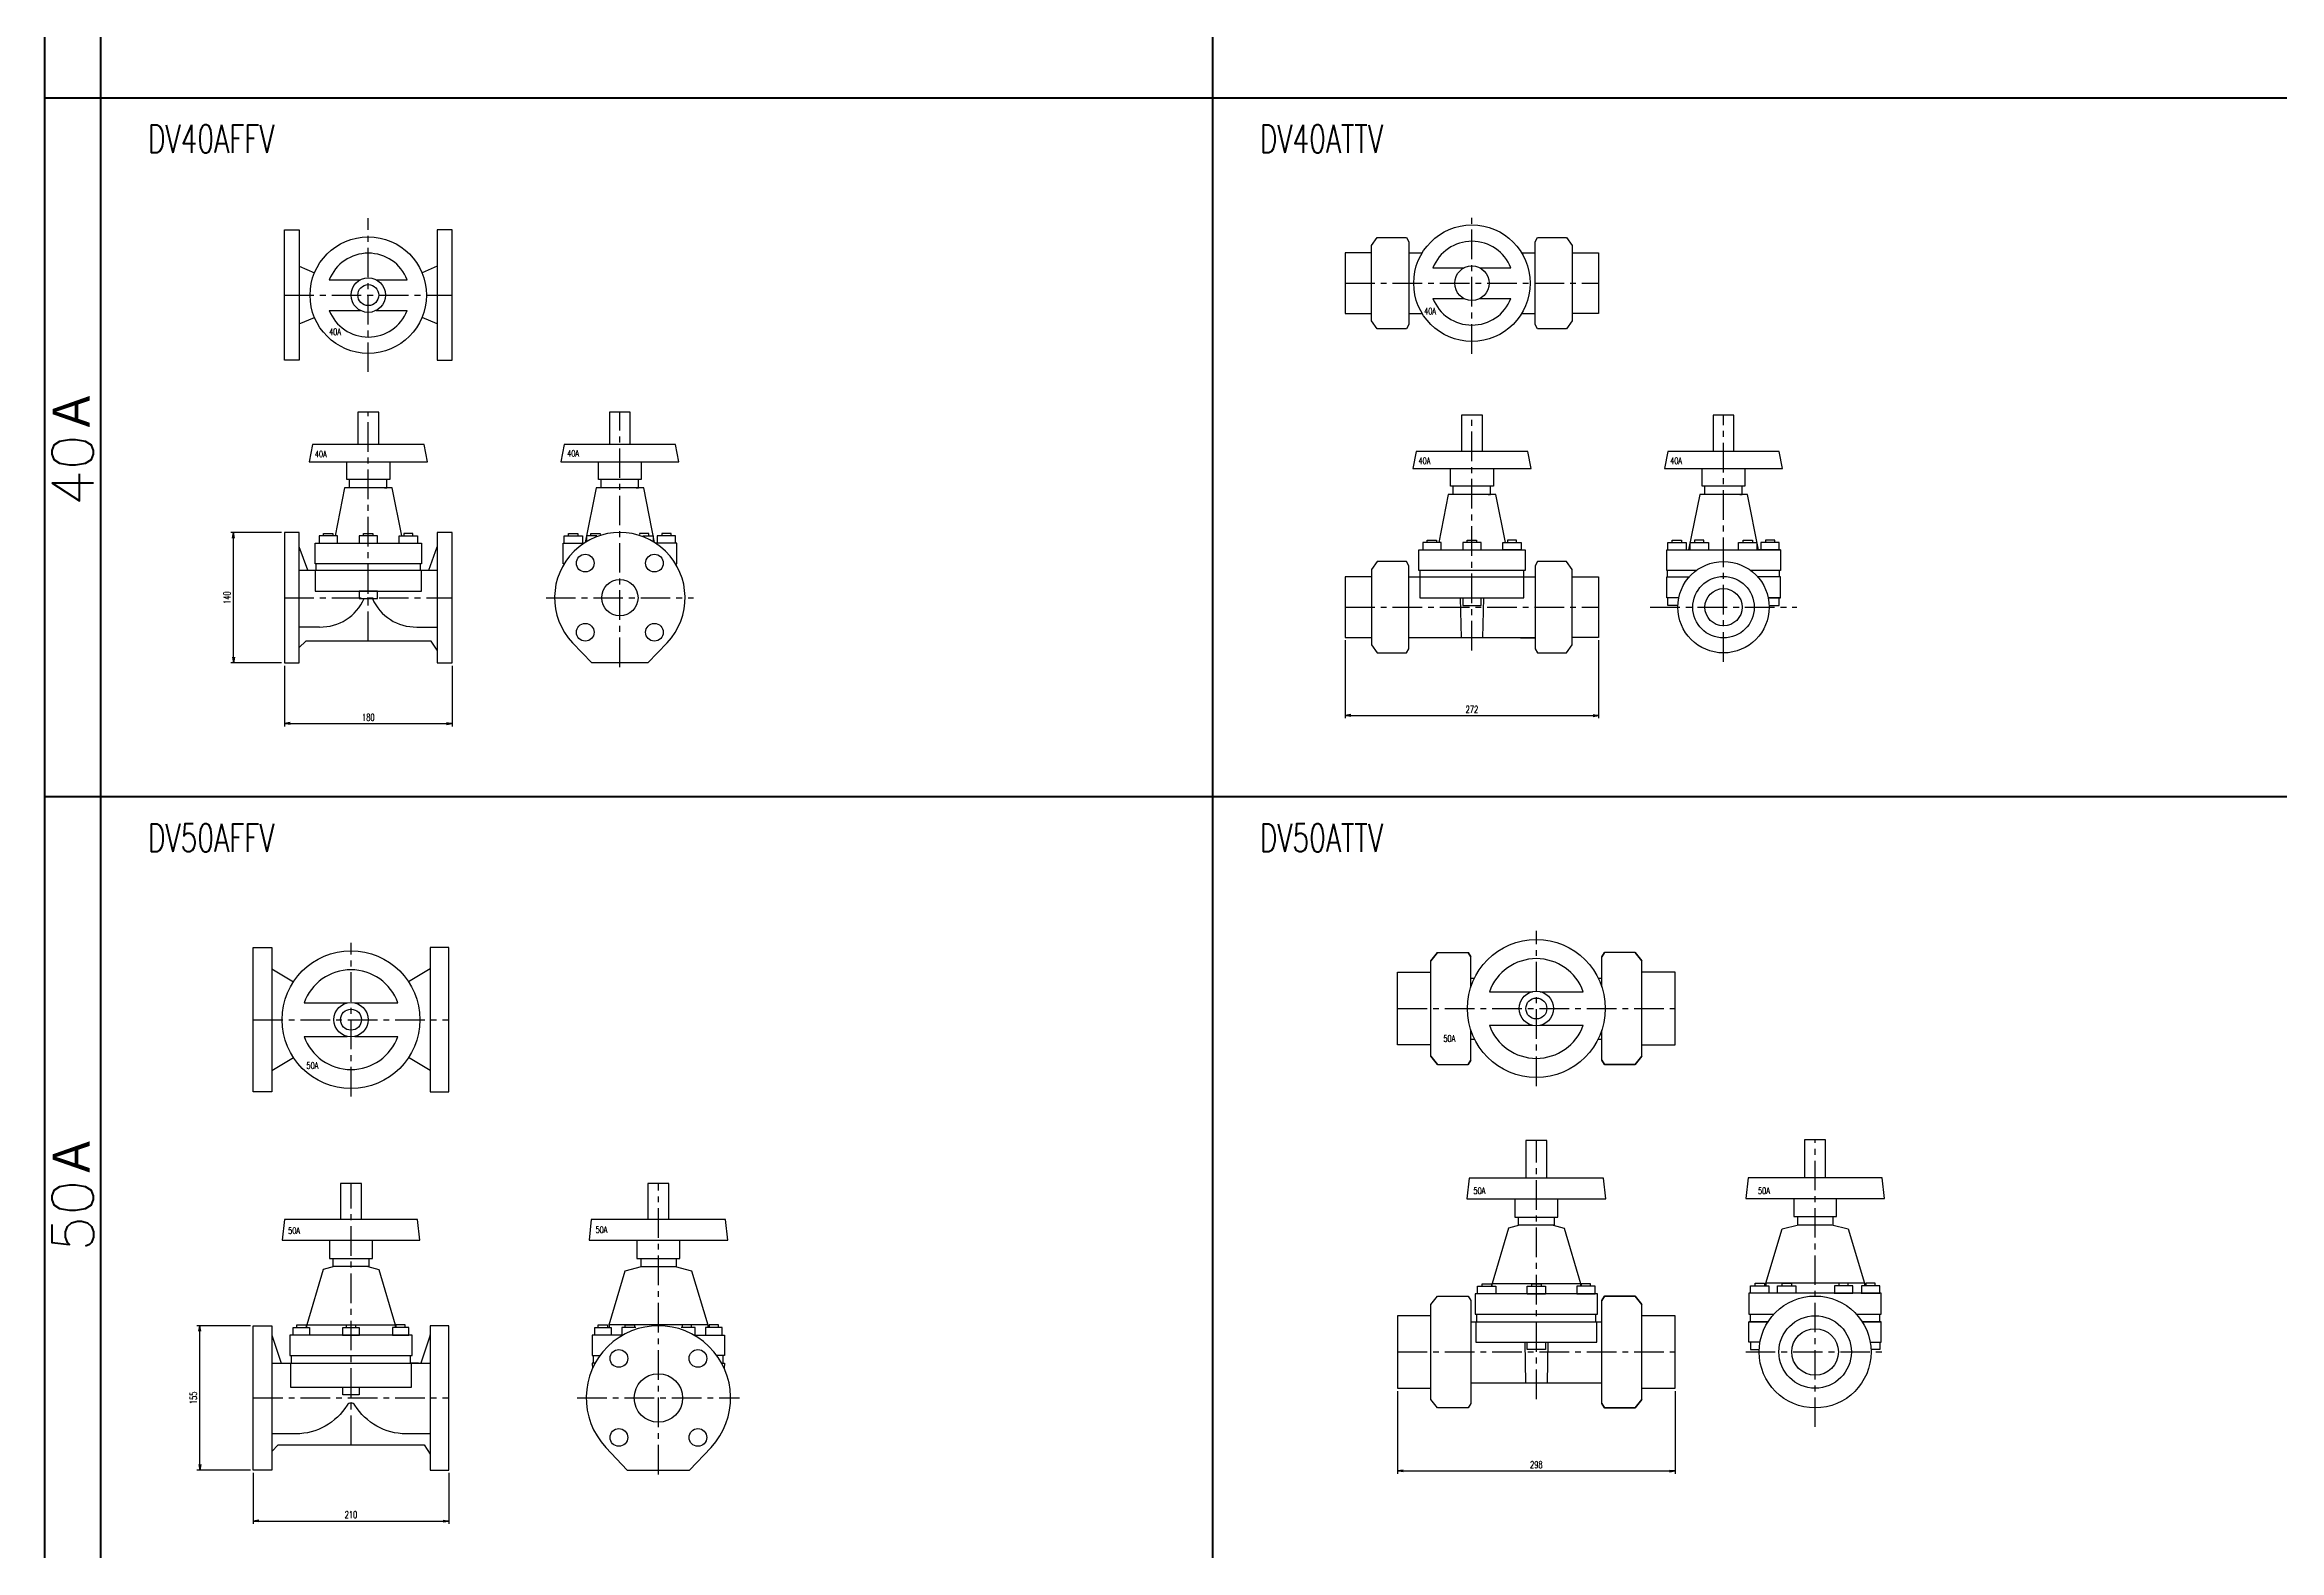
# Model space of a CAD drawing. Header units: millimetres. Extents: x 1711 to 90196, y -23291 to 8516.
# Drawn here: x 28733 to 31131, y -16003 to -14387 of the extents above; entities that cross this region are included whole.
import ezdxf

# ---------------------------------------------------------------- set-up
doc = ezdxf.new("R2010")
doc.units = ezdxf.units.MM
doc.header["$PDMODE"] = 35
doc.linetypes.add('CENTER', pattern=[50.8, 31.75, -6.35, 6.35, -6.35])
for name, color, linetype in [('CEN', 2, 'CENTER'), ('寸法', 2, 'Continuous'), ('配管-CVP', 4, 'Continuous')]:
    doc.layers.add(name, color=color, linetype=linetype)
doc.layers.add('line', color=153, linetype='Continuous', lineweight=50)
doc.styles.add('kpk', font='romans.shx', dxfattribs={"width": 0.7, "bigfont": 'extfont2.shx'})
doc.styles.get("Standard").update_dxf_attribs({"font": 'romans.shx', "bigfont": 'extfont.shx'})
doc.dimstyles.new('KPK-3', dxfattribs={"dimscale": 3, "dimtxt": 2.5, "dimasz": 2, "dimexe": 1, "dimexo": 1, "dimgap": 1, "dimtad": 3, "dimdec": 1, "dimdsep": 46, "dimtxsty": 'kpk', "dimblk": 'OPEN', "dimcen": 2.5, "dimclrd": 2, "dimclre": 2, "dimclrt": 4, "dimadec": 1, "dimazin": 2, "dimtfac": 1, "dimtdec": 1, "dimtmove": 0, "dimatfit": 2, "dimldrblk": 'OPEN', "dimfxl": 0, "dimlwd": -1, "dimlwe": -1, "dimarcsym": 0})

# ---------------------------------------------------------------- blocks, each defined once
blk = doc.blocks.new('_Open')
at = {"color": 0, "linetype": 'ByBlock', "lineweight": -2}
for p, q in [((-1, 0.17), (0, 0)), ((-1, -0.17), (0, 0)), ((0, 0), (-1, 0))]:
    blk.add_line(p, q, dxfattribs=at)
blk = doc.blocks.new('*D3058')
at = {"layer": 'Defpoints', "color": 0, "transparency": 16777216}
for p in [(28990.1, -15050.1), (29170.1, -15050.1), (29170.1, -15115.2)]:
    blk.add_point(p, dxfattribs=at)
at = {"layer": '寸法', "color": 2, "transparency": 16777216}
for p, q in [((28990.1, -15053.1), (28990.1, -15118.2)), ((29170.1, -15053.1), (29170.1, -15118.2)), ((28996.1, -15115.2), (29164.1, -15115.2))]:
    blk.add_line(p, q, dxfattribs=at)
at = {"layer": '寸法', "color": 2, "transparency": 16777216, "xscale": 6, "yscale": 6, "zscale": 6, "rotation": 180}
blk.add_blockref('_Open', (28990.1, -15115.2), dxfattribs=at)
at = {"layer": '寸法', "color": 2, "transparency": 16777216, "xscale": 6, "yscale": 6, "zscale": 6}
blk.add_blockref('_Open', (29170.1, -15115.2), dxfattribs=at)
at = {"layer": '寸法', "color": 4, "transparency": 16777216, "insert": (29080.1, -15108.5), "char_height": 7.5, "attachment_point": 5, "style": 'kpk', "bg_fill": 3, "box_fill_scale": 1.1, "bg_fill_color": 256, "bg_fill_true_color": 13158600, "bg_fill_transparency": 0}
blk.add_mtext('180', dxfattribs=at)
blk = doc.blocks.new('*D3059')
at = {"layer": 'Defpoints', "color": 0, "transparency": 16777216}
for p in [(28956.5, -15916.5), (29166.5, -15916.5), (29166.5, -15971.1)]:
    blk.add_point(p, dxfattribs=at)
at = {"layer": '寸法', "color": 2, "transparency": 16777216}
for p, q in [((28956.5, -15919.5), (28956.5, -15974.1)), ((29166.5, -15919.5), (29166.5, -15974.1)), ((28962.5, -15971.1), (29160.5, -15971.1))]:
    blk.add_line(p, q, dxfattribs=at)
at = {"layer": '寸法', "color": 2, "transparency": 16777216, "xscale": 6, "yscale": 6, "zscale": 6, "rotation": 180}
blk.add_blockref('_Open', (28956.5, -15971.1), dxfattribs=at)
at = {"layer": '寸法', "color": 2, "transparency": 16777216, "xscale": 6, "yscale": 6, "zscale": 6}
blk.add_blockref('_Open', (29166.5, -15971.1), dxfattribs=at)
at = {"layer": '寸法', "color": 4, "transparency": 16777216, "insert": (29061.5, -15964.3), "char_height": 7.5, "attachment_point": 5, "style": 'kpk', "bg_fill": 3, "box_fill_scale": 1.1, "bg_fill_color": 256, "bg_fill_true_color": 13158600, "bg_fill_transparency": 0}
blk.add_mtext('210', dxfattribs=at)
blk = doc.blocks.new('*D3068')
at = {"layer": 'Defpoints', "color": 0, "transparency": 16777216}
for p in [(30128.6, -15022.8), (30400.6, -15022.8), (30400.6, -15106.5)]:
    blk.add_point(p, dxfattribs=at)
at = {"layer": '寸法', "color": 2, "transparency": 16777216}
for p, q in [((30128.6, -15025.8), (30128.6, -15109.5)), ((30400.6, -15025.8), (30400.6, -15109.5)), ((30134.6, -15106.5), (30394.6, -15106.5))]:
    blk.add_line(p, q, dxfattribs=at)
at = {"layer": '寸法', "color": 2, "transparency": 16777216, "xscale": 6, "yscale": 6, "zscale": 6, "rotation": 180}
blk.add_blockref('_Open', (30128.6, -15106.5), dxfattribs=at)
at = {"layer": '寸法', "color": 2, "transparency": 16777216, "xscale": 6, "yscale": 6, "zscale": 6}
blk.add_blockref('_Open', (30400.6, -15106.5), dxfattribs=at)
at = {"layer": '寸法', "color": 4, "transparency": 16777216, "insert": (30264.6, -15099.8), "char_height": 7.5, "attachment_point": 5, "style": 'kpk', "bg_fill": 3, "box_fill_scale": 1.1, "bg_fill_color": 256, "bg_fill_true_color": 13158600, "bg_fill_transparency": 0}
blk.add_mtext('272', dxfattribs=at)
blk = doc.blocks.new('*D3069')
at = {"layer": 'Defpoints', "color": 0, "transparency": 16777216}
for p in [(30184.7, -15828.6), (30482.7, -15828.6), (30482.7, -15917.4)]:
    blk.add_point(p, dxfattribs=at)
at = {"layer": '寸法', "color": 2, "transparency": 16777216}
for p, q in [((30184.7, -15831.6), (30184.7, -15920.4)), ((30482.7, -15831.6), (30482.7, -15920.4)), ((30190.7, -15917.4), (30476.7, -15917.4))]:
    blk.add_line(p, q, dxfattribs=at)
at = {"layer": '寸法', "color": 2, "transparency": 16777216, "xscale": 6, "yscale": 6, "zscale": 6, "rotation": 180}
blk.add_blockref('_Open', (30184.7, -15917.4), dxfattribs=at)
at = {"layer": '寸法', "color": 2, "transparency": 16777216, "xscale": 6, "yscale": 6, "zscale": 6}
blk.add_blockref('_Open', (30482.7, -15917.4), dxfattribs=at)
at = {"layer": '寸法', "color": 4, "transparency": 16777216, "insert": (30333.7, -15910.7), "char_height": 7.5, "attachment_point": 5, "style": 'kpk', "bg_fill": 3, "box_fill_scale": 1.1, "bg_fill_color": 256, "bg_fill_true_color": 13158600, "bg_fill_transparency": 0}
blk.add_mtext('298', dxfattribs=at)
blk = doc.blocks.new('*D3003')
at = {"layer": 'Defpoints', "color": 0, "transparency": 16777216}
for p in [(28935.4, -14910.1), (28990.1, -14910.1), (28990.1, -15050.1)]:
    blk.add_point(p, dxfattribs=at)
at = {"layer": '寸法', "color": 2, "transparency": 16777216}
for p, q in [((28987.1, -14910.1), (28932.4, -14910.1)), ((28935.4, -15044.1), (28935.4, -14916.1)), ((28987.1, -15050.1), (28932.4, -15050.1))]:
    blk.add_line(p, q, dxfattribs=at)
at = {"layer": '寸法', "color": 2, "transparency": 16777216, "xscale": 6, "yscale": 6, "zscale": 6}
for p, rotation in [((28935.4, -14910.1), 90), ((28935.4, -15050.1), 270)]:
    blk.add_blockref('_Open', p, dxfattribs=dict(at, rotation=rotation))
at = {"layer": '寸法', "color": 4, "transparency": 16777216, "insert": (28928.6, -14980.1), "char_height": 7.5, "attachment_point": 5, "rotation": 90, "style": 'kpk', "bg_fill": 3, "box_fill_scale": 1.1, "bg_fill_color": 256, "bg_fill_true_color": 13158600, "bg_fill_transparency": 0}
blk.add_mtext('140', dxfattribs=at)
blk = doc.blocks.new('*D3004')
at = {"layer": 'Defpoints', "color": 0, "transparency": 16777216}
for p in [(28899.2, -15761.5), (28956.5, -15761.5), (28956.5, -15916.5)]:
    blk.add_point(p, dxfattribs=at)
at = {"layer": '寸法', "color": 2, "transparency": 16777216}
for p, q in [((28953.5, -15761.5), (28896.2, -15761.5)), ((28899.2, -15910.5), (28899.2, -15767.5)), ((28953.5, -15916.5), (28896.2, -15916.5))]:
    blk.add_line(p, q, dxfattribs=at)
at = {"layer": '寸法', "color": 2, "transparency": 16777216, "xscale": 6, "yscale": 6, "zscale": 6}
for p, rotation in [((28899.2, -15761.5), 90), ((28899.2, -15916.5), 270)]:
    blk.add_blockref('_Open', p, dxfattribs=dict(at, rotation=rotation))
at = {"layer": '寸法', "color": 4, "transparency": 16777216, "insert": (28892.4, -15839), "char_height": 7.5, "attachment_point": 5, "rotation": 90, "style": 'kpk', "bg_fill": 3, "box_fill_scale": 1.1, "bg_fill_color": 256, "bg_fill_true_color": 13158600, "bg_fill_transparency": 0}
blk.add_mtext('155', dxfattribs=at)
blk = doc.blocks.new('A$C6bc3108f')
at = {"layer": 'line'}
for p, q in [((60, 0), (60, -9920)), ((1253.3, -160), (1253.3, -9920)), ((0, -2870), (4833.4, -2870)), ((0, -3620), (4833.4, -3620))]:
    blk.add_line(p, q, dxfattribs=at)
blk.add_lwpolyline([(0, 0), (4833.4, 0), (4833.4, -9920), (0, -9920), (0, 0), (60, -220)], dxfattribs=at)
at = {"layer": 'line', "char_height": 30, "attachment_point": 4}
for s, insert in [('{\\W0.7;DV40AFFV}', (110.7, -2914.1)), ('{\\W0.7;DV40ATTV}', (1304, -2914.1)), ('{\\W0.7;DV50AFFV}', (110.7, -3664.1)), ('{\\W0.7;DV50ATTV}', (1304, -3664.1))]:
    blk.add_mtext(s, dxfattribs=dict(at, insert=insert))
at = {"layer": 'line', "char_height": 45, "attachment_point": 5, "rotation": 90}
for s, insert in [('40Ａ', (30, -3245)), ('50Ａ', (30, -4045))]:
    blk.add_mtext(s, dxfattribs=dict(at, insert=insert))

msp = doc.modelspace()

# ---------------------------------------------------------------- linework, layer by layer
at = {"layer": 'CEN'}
for p, q in [((29080.0722, -14737.8319), (29080.0722, -14572.8319)), ((30264.6101, -14718.3732), (30264.6101, -14566.6932)), ((30128.6101, -14642.5332), (30400.6101, -14642.5332)), ((28990.0722, -14655.3319), (29170.0722, -14655.3319)), ((29080.0722, -15026.6081), (29080.0722, -14781.1081)), ((29350.0722, -15054.7447), (29350.0722, -14781.1081)), ((30264.6101, -15036.8093), (30264.6101, -14784.0093)), ((30534.6101, -15048.7841), (30534.6101, -14784.0093)), ((28990.0722, -14980.1081), (29170.0722, -14980.1081)), ((29270.8722, -14980.1081), (29429.2722, -14980.1081)), ((30128.6101, -14990.3093), (30400.6101, -14990.3093)), ((30456.0101, -14990.3093), (30613.2101, -14990.3093)), ((30333.7383, -15504.2866), (30333.7383, -15337.7566)), ((29061.541, -15515.5245), (29061.541, -15350.5245)), ((30184.7388, -15421.0216), (30482.7378, -15421.0216)), ((28956.541, -15433.0245), (29166.541, -15433.0245)), ((30333.7383, -15840.1771), (30333.7383, -15562.6271)), ((30632.9472, -15870.1771), (30632.9472, -15562.6271)), ((29061.541, -15889.5171), (29061.541, -15609.0171)), ((29391.4664, -15921.1173), (29391.4664, -15609.0171)), ((30184.7388, -15789.6771), (30482.7378, -15789.6771)), ((30558.4475, -15789.6771), (30707.447, -15789.6771)), ((28956.541, -15839.0171), (29166.541, -15839.0171)), ((29304.3464, -15839.0171), (29478.5864, -15839.0171))]:
    msp.add_line(p, q, dxfattribs=at)
at = {"layer": '配管-CVP', "color": 0, "linetype": 'ByBlock'}
for p, q in [((29006.0722, -14624.3319), (29022.3702, -14631.3168)), ((29154.0722, -14624.3319), (29137.7743, -14631.3168)), ((30196.8856, -14609.7832), (30211.3777, -14609.7832)), ((30222.7442, -14626.0332), (30256.2435, -14626.0332)), ((30272.9767, -14626.0332), (30306.4759, -14626.0332)), ((30317.8425, -14609.7832), (30332.3345, -14609.7832)), ((29038.2064, -14638.8319), (29071.7056, -14638.8319)), ((29088.4388, -14638.8319), (29121.9381, -14638.8319)), ((29038.2064, -14671.8319), (29071.7056, -14671.8319)), ((29088.4388, -14671.8319), (29121.9381, -14671.8319)), ((30211.3777, -14675.2832), (30196.8856, -14675.2832)), ((30222.7442, -14659.0332), (30256.2435, -14659.0332)), ((30272.9767, -14659.0332), (30306.4759, -14659.0332)), ((30332.3345, -14675.2832), (30317.8424, -14675.2832)), ((29006.0722, -14686.3319), (29022.3702, -14679.3471)), ((29154.0722, -14686.3319), (29137.7743, -14679.3471)), ((29060.0722, -14862.1081), (29060.0722, -14853.3081)), ((29330.0722, -14862.1081), (29330.0722, -14853.3081)), ((30244.6101, -14869.3093), (30244.6101, -14860.5093)), ((30514.6101, -14869.3093), (30514.6101, -14860.5093)), ((29015.0722, -14950.6081), (29006.0722, -14925.6081)), ((29145.0722, -14950.6081), (29154.0722, -14925.6081)), ((29006.0722, -14950.6081), (29154.0722, -14950.6081)), ((29024.3222, -14950.6081), (29024.3222, -14943.6081)), ((29135.8222, -14943.6081), (29135.8222, -14950.6081)), ((29290.0722, -14944.0526), (29290.0722, -14943.6081)), ((29410.0722, -14944.0526), (29410.0722, -14943.6081)), ((30196.8856, -14957.8093), (30332.3345, -14957.8093)), ((30474.6101, -14957.8093), (30474.6101, -14950.8093)), ((30594.6101, -14957.8093), (30594.6101, -14950.8093)), ((30252.1101, -14980.3093), (30253.1101, -15023.3093)), ((30277.1101, -14980.3093), (30276.1101, -15023.3093)), ((29027.8814, -15011.6081), (29006.0722, -15011.6081)), ((29132.2631, -15011.6081), (29154.0722, -15011.6081)), ((30220.5171, -15472.0216), (30220.5171, -15370.0216)), ((30227.5236, -15360.9716), (30260.5171, -15360.9716)), ((30439.953, -15360.9716), (30406.9594, -15360.9716)), ((28976.541, -15378.5245), (28999.6829, -15392.4096)), ((29146.541, -15378.5245), (29123.3992, -15392.4096)), ((30263.5171, -15388.5216), (30267.2571, -15388.5216)), ((30400.2195, -15388.5216), (30403.9594, -15388.5216)), ((29011.16, -15415.0245), (29057.269, -15415.0245)), ((29065.813, -15415.0245), (29111.9221, -15415.0245)), ((30283.3572, -15403.0216), (30329.4663, -15403.0216)), ((30338.0103, -15403.0216), (30384.1193, -15403.0216)), ((30263.5171, -15476.3216), (30263.5171, -15444.3666)), ((30283.3572, -15439.0216), (30329.4663, -15439.0216)), ((30338.0103, -15439.0216), (30384.1193, -15439.0216)), ((30403.9594, -15476.3216), (30403.9594, -15444.3666)), ((29011.16, -15451.0245), (29057.269, -15451.0245)), ((29065.813, -15451.0245), (29111.9221, -15451.0245)), ((30263.5171, -15454.0216), (30267.5039, -15454.0216)), ((30399.9727, -15454.0216), (30403.9594, -15454.0216)), ((28976.541, -15487.5245), (28999.6829, -15473.6394)), ((29146.541, -15487.5245), (29123.3992, -15473.6394)), ((30227.5236, -15481.0716), (30260.5171, -15481.0716)), ((30613.9472, -15644.3771), (30613.9472, -15653.1771)), ((30651.9472, -15644.3771), (30651.9472, -15653.1771)), ((29372.4664, -15689.2171), (29372.4664, -15698.0171)), ((29410.4664, -15689.2171), (29410.4664, -15698.0171)), ((30323.7383, -15727.1771), (30343.7383, -15727.1771)), ((30396.9883, -15727.1771), (30376.9883, -15727.1771)), ((30612.4472, -15726.6771), (30592.4472, -15726.6771)), ((30653.4472, -15726.6771), (30673.4472, -15726.6771)), ((30682.4472, -15726.6771), (30702.4472, -15726.6771)), ((30685.9472, -15715.6771), (30685.9472, -15718.6871)), ((30263.5171, -15757.1771), (30403.9594, -15757.1771)), ((30269.7383, -15757.1771), (30269.7383, -15749.1771)), ((30397.7383, -15757.1771), (30397.7383, -15749.1771)), ((30563.4472, -15757.1771), (30563.4472, -15749.1771)), ((30702.4472, -15757.1771), (30702.4472, -15749.1771)), ((28976.5615, -15771.5786), (28986.541, -15801.5171)), ((29052.541, -15771.5171), (29070.541, -15771.5171)), ((29123.791, -15771.5171), (29105.791, -15771.5171)), ((29146.5205, -15771.5786), (29136.541, -15801.5171)), ((29444.4664, -15760.5171), (29444.4664, -15763.5271)), ((30321.2383, -15779.1771), (30322.2383, -15822.6771)), ((30346.2383, -15779.1771), (30345.2383, -15822.6771)), ((28976.541, -15801.5171), (29146.541, -15801.5171)), ((28997.541, -15801.5171), (28997.541, -15793.5171)), ((29321.9664, -15801.5171), (29321.9664, -15793.5171)), ((29460.9664, -15801.5171), (29460.9664, -15793.5171)), ((30263.5171, -15822.6771), (30403.9594, -15822.6771))]:
    msp.add_line(p, q, dxfattribs=at)
for points in [[(28990.0722, -14585.3319), (29006.0722, -14585.3319), (29006.0722, -14725.3319), (28990.0722, -14725.3319)], [(29170.0722, -14585.3319), (29154.0722, -14585.3319), (29154.0722, -14725.3319), (29170.0722, -14725.3319)], [(30194.2856, -14691.5832), (30163.0008, -14691.5832), (30156.8856, -14683.0332), (30156.8856, -14602.0332), (30163.0008, -14593.4832), (30194.2856, -14593.4832), (30196.8856, -14598.0332), (30196.8856, -14687.0332)], [(30332.3345, -14687.0332), (30332.3345, -14598.0332), (30334.9345, -14593.4832), (30366.2193, -14593.4832), (30372.3345, -14602.0332), (30372.3345, -14683.0332), (30366.2193, -14691.5832), (30334.9345, -14691.5832)], [(29020.1684, -14815.8081), (29016.6107, -14834.3081), (29143.5338, -14834.3081), (29139.9761, -14815.8081)], [(29290.1684, -14815.8081), (29286.6107, -14834.3081), (29413.5338, -14834.3081), (29409.9761, -14815.8081)], [(30204.7062, -14823.0093), (30201.1485, -14841.5093), (30328.0716, -14841.5093), (30324.5139, -14823.0093)], [(30474.7062, -14823.0093), (30471.1485, -14841.5093), (30598.0716, -14841.5093), (30594.5139, -14823.0093)], [(30207.6101, -14950.8093), (30207.6101, -14928.8093), (30321.6101, -14928.8093), (30321.6101, -14950.8093)], [(30211.8101, -14920.8093), (30211.8101, -14928.8093), (30231.4101, -14928.8093), (30231.4101, -14920.8093)], [(30254.8101, -14920.8093), (30254.8101, -14928.8093), (30274.4101, -14928.8093), (30274.4101, -14920.8093)], [(30317.4101, -14920.8093), (30317.4101, -14928.8093), (30297.8101, -14928.8093), (30297.8101, -14920.8093)], [(29089.8722, -14981.1081), (29089.8722, -14973.1081), (29070.2722, -14973.1081), (29070.2722, -14981.1081)], [(30583.158, -14980.3093), (30595.6101, -14980.3093)], [(28956.541, -15355.5245), (28976.541, -15355.5245), (28976.541, -15510.5245), (28956.541, -15510.5245)], [(29166.541, -15355.5245), (29146.541, -15355.5245), (29146.541, -15510.5245), (29166.541, -15510.5245)], [(30220.5171, -15370.0216), (30227.5236, -15360.9716)], [(30446.9594, -15370.0216), (30439.953, -15360.9716)], [(30220.5171, -15472.0216), (30227.5236, -15481.0716)], [(30263.5171, -15476.3216), (30260.5171, -15481.0716)], [(30403.9594, -15476.3216), (30406.9594, -15481.0716)], [(30261.7383, -15603.1271), (30259.2764, -15625.2843), (30408.2002, -15625.2843), (30405.7383, -15603.1271)], [(30560.9472, -15602.6271), (30558.4853, -15624.7843), (30707.4092, -15624.7843), (30704.9473, -15602.6271)], [(28990.041, -15647.4671), (28987.5791, -15669.6243), (29135.5029, -15669.6243), (29133.041, -15647.4671)], [(29319.4664, -15647.4671), (29317.0045, -15669.6243), (29465.9283, -15669.6243), (29463.4664, -15647.4671)], [(30268.2383, -15727.1771), (30268.2383, -15749.1771), (30399.2383, -15749.1771), (30399.2383, -15727.1771)], [(30290.2833, -15727.1771), (30270.6933, -15727.1771), (30270.6933, -15719.1871), (30290.2833, -15719.1871)], [(30343.5333, -15727.1771), (30323.9433, -15727.1771), (30323.9433, -15719.1871), (30343.5333, -15719.1871)], [(30377.1933, -15727.1771), (30396.7833, -15727.1771), (30396.7833, -15719.1871), (30377.1933, -15719.1871)], [(30439.953, -15729.6271), (30406.9594, -15729.6271)], [(30583.2422, -15726.6771), (30563.6522, -15726.6771), (30563.6522, -15718.6871), (30583.2422, -15718.6871)], [(30612.2422, -15718.6871), (30612.2422, -15726.6771), (30592.6522, -15726.6771), (30592.6522, -15718.6871)], [(30673.2422, -15726.6771), (30673.2422, -15718.6871), (30653.6522, -15718.6871), (30653.6522, -15726.6771)], [(30682.6522, -15726.6771), (30702.2422, -15726.6771), (30702.2422, -15718.6871), (30682.6522, -15718.6871)], [(30683.4423, -15757.1771), (30703.9785, -15757.1771)], [(28996.041, -15771.5171), (28996.041, -15793.5171), (29127.041, -15793.5171), (29127.041, -15771.5171)], [(29017.086, -15771.5171), (28999.496, -15771.5171), (28999.496, -15763.5271), (29017.086, -15763.5271)], [(29070.336, -15771.5171), (29052.746, -15771.5171), (29052.746, -15763.5271), (29070.336, -15763.5271)], [(29105.996, -15771.5171), (29123.586, -15771.5171), (29123.586, -15763.5271), (29105.996, -15763.5271)], [(29340.7614, -15771.5171), (29323.1714, -15771.5171), (29323.1714, -15763.5271), (29340.7614, -15763.5271)], [(29442.1714, -15771.5171), (29459.7614, -15771.5171), (29459.7614, -15763.5271), (29442.1714, -15763.5271)]]:
    msp.add_lwpolyline(points, close=True, dxfattribs=at)
for points in [[(30156.8856, -14610.0332), (30128.6101, -14610.0332), (30128.6101, -14675.0332), (30156.8856, -14675.0332)], [(30372.3345, -14610.0332), (30400.6101, -14610.0332), (30400.6101, -14675.0332), (30372.3345, -14675.0332)], [(29091.3222, -14815.8081), (29091.3222, -14781.1081), (29068.8222, -14781.1081), (29068.8222, -14815.8081)], [(29361.3222, -14815.8081), (29361.3222, -14781.1081), (29338.8222, -14781.1081), (29338.8222, -14815.8081)], [(30275.8601, -14823.0093), (30275.8601, -14784.0093), (30253.3601, -14784.0093), (30253.3601, -14823.0093)], [(30545.8601, -14823.0093), (30545.8601, -14784.0093), (30523.3601, -14784.0093), (30523.3601, -14823.0093)], [(29103.0722, -14834.3081), (29103.0722, -14853.3081), (29057.0722, -14853.3081), (29057.0722, -14834.3081)], [(29373.0722, -14834.3081), (29373.0722, -14853.3081), (29327.0722, -14853.3081), (29327.0722, -14834.3081)], [(30287.6101, -14841.5093), (30287.6101, -14860.5093), (30241.6101, -14860.5093), (30241.6101, -14841.5093)], [(30557.6101, -14841.5093), (30557.6101, -14860.5093), (30511.6101, -14860.5093), (30511.6101, -14841.5093)], [(29116.1702, -14913.6081), (29105.6553, -14862.1081), (29054.4892, -14862.1081), (29044.3747, -14913.6083)], [(29097.4711, -14862.1081), (29100.0722, -14862.1081), (29100.0722, -14853.3081)], [(29387.4328, -14920.9119), (29375.6553, -14862.1081), (29324.4892, -14862.1081), (29312.7117, -14920.9119)], [(29367.4711, -14862.1081), (29370.0722, -14862.1081), (29370.0722, -14853.3081)], [(30300.7081, -14920.8093), (30290.1932, -14869.3093), (30239.027, -14869.3093), (30228.9126, -14920.8096)], [(30282.0089, -14869.3093), (30284.6101, -14869.3093), (30284.6101, -14860.5093)], [(30572.1101, -14928.8093), (30560.1932, -14869.3093), (30509.027, -14869.3093), (30497.1101, -14928.8093)], [(30552.0089, -14869.3093), (30554.6101, -14869.3093), (30554.6101, -14860.5093)], [(29046.8722, -14921.6081), (29046.8722, -14913.6081), (29027.2722, -14913.6081), (29027.2722, -14921.6081)], [(29032.0722, -14913.6081), (29032.0722, -14911.1181), (29042.0722, -14911.1181), (29042.0722, -14913.6081)], [(29089.8722, -14921.6081), (29089.8722, -14913.6081), (29070.2722, -14913.6081), (29070.2722, -14921.6081)], [(29075.0722, -14913.6081), (29075.0722, -14911.1181), (29085.0722, -14911.1181), (29085.0722, -14913.6081)], [(29113.2722, -14921.6081), (29113.2722, -14913.6081), (29132.8722, -14913.6081), (29132.8722, -14921.6081)], [(29128.0722, -14913.6081), (29128.0722, -14911.1181), (29118.0722, -14911.1181), (29118.0722, -14913.6081)], [(29290.2722, -14921.6081), (29290.2722, -14913.6081), (29309.8722, -14913.6081), (29309.8722, -14921.6081)], [(29295.0722, -14913.6081), (29295.0722, -14911.1181), (29305.0722, -14911.1181), (29305.0722, -14913.6081)], [(29325.3792, -14913.6081), (29314.2722, -14913.6081), (29314.2722, -14919.9553)], [(29319.0722, -14913.6081), (29319.0722, -14911.1181), (29329.0722, -14911.1181), (29329.0722, -14912.3323)], [(29381.0722, -14913.6081), (29381.0722, -14911.1181), (29371.0722, -14911.1181), (29371.0722, -14912.3323)], [(29374.7653, -14913.6081), (29385.8722, -14913.6081), (29385.8722, -14919.9553)], [(29409.8722, -14921.6081), (29409.8722, -14913.6081), (29390.2722, -14913.6081), (29390.2722, -14921.6081)], [(29405.0722, -14913.6081), (29405.0722, -14911.1181), (29395.0722, -14911.1181), (29395.0722, -14913.6081)], [(29023.0722, -14943.6081), (29023.0722, -14921.6081), (29137.0722, -14921.6081), (29137.0722, -14943.6081), (29023.0722, -14943.6081)], [(29290.3416, -14943.6081), (29289.0722, -14943.6081), (29289.0722, -14921.6081), (29311.6307, -14921.6081)], [(29409.8029, -14943.6081), (29411.0722, -14943.6081), (29411.0722, -14921.6081), (29388.5137, -14921.6081)], [(30216.6101, -14920.8093), (30216.6101, -14918.3193), (30226.6101, -14918.3193), (30226.6101, -14920.8093)], [(30259.6101, -14920.8093), (30259.6101, -14918.3193), (30269.6101, -14918.3193), (30269.6101, -14920.8093)], [(30312.6101, -14920.8093), (30312.6101, -14918.3193), (30302.6101, -14918.3193), (30302.6101, -14920.8093)], [(30505.53, -14950.8093), (30473.6101, -14950.8093), (30473.6101, -14928.8093), (30595.6101, -14928.8093), (30573.0516, -14928.8093)], [(30474.8101, -14928.8093), (30474.8101, -14920.8093), (30494.4101, -14920.8093), (30494.4101, -14928.8093)], [(30479.6101, -14920.8093), (30479.6101, -14918.3193), (30489.6101, -14918.3193), (30489.6101, -14920.8093)], [(30498.8101, -14928.8093), (30498.8101, -14920.8093), (30518.4101, -14920.8093), (30518.4101, -14928.8093)], [(30513.6101, -14920.8093), (30513.6101, -14918.3193), (30503.6101, -14918.3193), (30503.6101, -14920.8093)], [(30550.8101, -14928.8093), (30550.8101, -14920.8093), (30570.4101, -14920.8093), (30570.4101, -14928.8093)], [(30555.6101, -14920.8093), (30555.6101, -14918.3193), (30565.6101, -14918.3193), (30565.6101, -14920.8093)], [(30595.6101, -14928.8093), (30595.6101, -14950.8093), (30563.6902, -14950.8093)], [(30594.4101, -14928.8093), (30594.4101, -14920.8093), (30574.8101, -14920.8093), (30574.8101, -14928.8093)], [(30589.6101, -14920.8093), (30589.6101, -14918.3193), (30579.6101, -14918.3193), (30579.6101, -14920.8093)], [(29023.0722, -14950.6081), (29023.0722, -14973.1081), (29137.0722, -14973.1081), (29137.0722, -14950.6081)], [(30208.8601, -14950.8093), (30208.8601, -14980.3093), (30320.3601, -14980.3093), (30320.3601, -14950.8093)], [(30486.5903, -14980.3093), (30473.6101, -14980.3093), (30473.6101, -14957.8093), (30497.8725, -14957.8093)], [(30595.6101, -14980.3093), (30595.6101, -14957.8093), (30571.3477, -14957.8093)], [(30254.8101, -14980.3093), (30254.8101, -14988.3093), (30274.4101, -14988.3093), (30274.4101, -14980.3093)], [(30485.6519, -14988.3093), (30474.8101, -14988.3093), (30474.8101, -14980.3093)], [(30583.5682, -14988.3093), (30594.4101, -14988.3093), (30594.4101, -14980.3093), (30582.6299, -14980.3093)], [(29154.0722, -15036.4241), (29147.4539, -15026.6081), (29013.0722, -15026.6081), (29006.0722, -15033.6081)], [(29400.7619, -15028.3839), (29380.0722, -15050.1081), (29320.0722, -15050.1081), (29299.3826, -15028.3839)], [(30263.5171, -15397.6766), (30263.5171, -15365.7216), (30260.5171, -15360.9716), (30263.5171, -15365.7216)], [(30403.9594, -15397.6766), (30403.9594, -15365.7216), (30406.9594, -15360.9716), (30403.9594, -15365.7216)], [(30446.9594, -15472.0216), (30439.953, -15481.0716), (30406.9594, -15481.0716), (30439.953, -15481.0716), (30446.9594, -15472.0216), (30446.9594, -15370.0216)], [(30220.5171, -15459.9216), (30184.7388, -15459.9216), (30184.7388, -15382.1216), (30220.5171, -15382.1216)], [(30446.9594, -15459.9216), (30482.7378, -15459.9216), (30482.7378, -15382.1216), (30446.9594, -15382.1216)], [(30344.9883, -15603.1271), (30344.9883, -15562.6271), (30322.4883, -15562.6271), (30322.4883, -15603.1271)], [(30644.1972, -15602.6271), (30644.1972, -15562.1271), (30621.6972, -15562.1271), (30621.6972, -15602.6271)], [(29072.791, -15647.4671), (29072.791, -15609.0171), (29050.291, -15609.0171), (29050.291, -15647.4671)], [(29402.7164, -15647.4671), (29402.7164, -15609.0171), (29380.2164, -15609.0171), (29380.2164, -15647.4671)], [(30310.7383, -15625.2189), (30310.7383, -15644.8771), (30356.7383, -15644.8771), (30356.7383, -15625.2843)], [(30609.9472, -15624.7189), (30609.9472, -15644.3771), (30655.9473, -15644.3771), (30655.9473, -15624.7843)], [(30315.7383, -15653.6771), (30303.7383, -15656.7628), (30286.2383, -15716.1771)], [(30352.7383, -15644.8771), (30352.7383, -15653.6771), (30314.7383, -15653.6771), (30314.7383, -15644.8771)], [(30351.7383, -15653.6771), (30363.7383, -15656.7628), (30381.2383, -15716.1771)], [(30579.9472, -15715.6771), (30597.4472, -15657.6771), (30614.9472, -15653.1771), (30650.9472, -15653.1771), (30668.4472, -15657.6771), (30685.9472, -15715.6771), (30579.9472, -15715.6771), (30579.9472, -15718.6871)], [(29038.541, -15669.5588), (29038.541, -15689.2171), (29084.541, -15689.2171), (29084.541, -15669.6243)], [(29368.4664, -15669.5588), (29368.4664, -15689.2171), (29414.4664, -15689.2171), (29414.4664, -15669.6243)], [(29043.541, -15698.0171), (29031.541, -15701.1028), (29014.041, -15760.5171)], [(29080.541, -15689.2171), (29080.541, -15698.0171), (29042.541, -15698.0171), (29042.541, -15689.2171)], [(29079.541, -15698.0171), (29091.541, -15701.1028), (29109.041, -15760.5171)], [(29338.4664, -15760.5171), (29355.9664, -15702.5171), (29373.4664, -15698.0171), (29409.4664, -15698.0171), (29426.9664, -15702.5171), (29444.4664, -15760.5171), (29338.4664, -15760.5171), (29338.4664, -15763.5271)], [(30275.4883, -15719.1871), (30275.4883, -15716.3871), (30285.4883, -15716.3871), (30285.4883, -15719.1871)], [(30286.2383, -15719.1871), (30286.2383, -15716.1771), (30381.2383, -15716.1771), (30381.2383, -15719.1871)], [(30328.7383, -15719.1871), (30328.7383, -15716.3871), (30338.7383, -15716.3871), (30338.7383, -15719.1871)], [(30391.9883, -15719.1871), (30391.9883, -15716.3871), (30381.9883, -15716.3871), (30381.9883, -15719.1871)], [(30677.284, -15749.1771), (30703.9472, -15749.1771), (30703.9472, -15726.6771), (30561.9472, -15726.6771), (30561.9472, -15749.1771), (30588.6104, -15749.1771)], [(30568.4472, -15718.6871), (30568.4472, -15715.8871), (30578.4472, -15715.8871), (30578.4472, -15718.6871)], [(30597.4472, -15718.6871), (30597.4472, -15715.8871), (30607.4472, -15715.8871), (30607.4472, -15718.6871)], [(30668.4472, -15718.6871), (30668.4472, -15715.8871), (30658.4472, -15715.8871), (30658.4472, -15718.6871)], [(30697.4472, -15718.6871), (30697.4472, -15715.8871), (30687.4472, -15715.8871), (30687.4472, -15718.6871)], [(30268.7383, -15757.1771), (30268.7383, -15779.1771), (30398.7383, -15779.1771), (30398.7383, -15757.1771)], [(30573.25, -15779.1771), (30561.9472, -15779.1771), (30561.9472, -15757.1771), (30582.4521, -15757.1771), (30561.9472, -15757.1771)], [(30692.6444, -15779.1771), (30703.9472, -15779.1771), (30703.9472, -15757.1771)], [(29003.291, -15763.5271), (29003.291, -15760.7271), (29013.291, -15760.7271), (29013.291, -15763.5271)], [(29014.041, -15763.5271), (29014.041, -15760.5171), (29109.041, -15760.5171), (29109.041, -15763.5271)], [(29056.541, -15763.5271), (29056.541, -15760.7271), (29066.541, -15760.7271), (29066.541, -15763.5271)], [(29119.791, -15763.5271), (29119.791, -15760.7271), (29109.791, -15760.7271), (29109.791, -15763.5271)], [(29353.3875, -15771.5171), (29320.4664, -15771.5171), (29320.4664, -15793.5171), (29328.7288, -15793.5171)], [(29326.9664, -15763.5271), (29326.9664, -15760.7271), (29336.9664, -15760.7271), (29336.9664, -15763.5271)], [(29367.1608, -15763.5271), (29352.1714, -15763.5271), (29352.1714, -15771.5171), (29353.3875, -15771.5171), (29351.9664, -15771.5171)], [(29355.9664, -15763.5271), (29355.9664, -15760.7271), (29365.9664, -15760.7271), (29365.9664, -15763.5271)], [(29430.9664, -15771.5171), (29429.5453, -15771.5171), (29430.7614, -15771.5171), (29430.7614, -15763.5271), (29415.772, -15763.5271)], [(29426.9664, -15763.5271), (29426.9664, -15760.7271), (29416.9664, -15760.7271), (29416.9664, -15763.5271)], [(29429.5453, -15771.5171), (29462.4664, -15771.5171), (29462.4664, -15793.5171), (29454.2039, -15793.5171)], [(29455.9664, -15763.5271), (29455.9664, -15760.7271), (29445.9664, -15760.7271), (29445.9664, -15763.5271)], [(30343.5333, -15779.1771), (30343.5333, -15787.1671), (30323.9433, -15787.1671), (30323.9433, -15779.1771)], [(30563.6522, -15779.1771), (30563.6522, -15787.1671), (30572.8986, -15787.1671)], [(30702.2422, -15779.1771), (30702.2422, -15787.1671), (30692.9958, -15787.1671)], [(28996.541, -15801.5171), (28996.541, -15827.5171), (29126.541, -15827.5171), (29126.541, -15801.5171)], [(29134.041, -15801.5171), (29125.541, -15801.5171), (29125.541, -15793.5171)], [(29323.6431, -15801.5171), (29320.4039, -15801.5171), (29320.7639, -15807.2773)], [(29459.2897, -15801.5171), (29462.5289, -15801.5171), (29462.1689, -15807.2773)], [(29070.336, -15827.5171), (29070.336, -15835.5071), (29052.746, -15835.5071), (29052.746, -15827.5171)], [(28976.541, -15896.5171), (28983.541, -15889.5171), (29139.9227, -15889.5171), (29146.541, -15899.3331)], [(29335.0143, -15892.1152), (29357.9664, -15916.5171), (29424.9664, -15916.5171), (29447.9185, -15892.1152)]]:
    msp.add_lwpolyline(points, dxfattribs=at)
msp.add_lwpolyline([(29146.541, -15877.5171), (29120.541, -15877.5171, -0.26219465), (29065.8164, -15846.7016, 0.563100239), (29057.2656, -15846.7016, -0.26219465), (29002.541, -15877.5171), (28976.541, -15877.5171)], format="xyb", dxfattribs=at)
for centre, radius in [((30264.6101, -14642.5332), 62.5), ((29080.0722, -14655.3319), 62.5), ((30264.6101, -14642.5332), 18.5), ((29080.0722, -14655.3319), 18.5), ((29080.0722, -14655.3319), 11.2511), ((29312.9491, -14942.985), 9.5), ((29387.1953, -14942.985), 9.5), ((30534.6101, -14990.3093), 49.05), ((29350.0722, -14980.1081), 19.5), ((30534.6101, -14990.3093), 33), ((30534.6101, -14990.3093), 20), ((29312.9491, -15017.2312), 9.5), ((29387.1953, -15017.2312), 9.5), ((30333.7383, -15421.0216), 74), ((29061.541, -15433.0245), 74), ((29061.541, -15433.0245), 18.5), ((30333.7383, -15421.0216), 18.5), ((30333.7383, -15421.0216), 11.25), ((29061.541, -15433.0245), 11.25), ((30632.9472, -15789.6771), 60.05), ((30632.9472, -15789.6771), 38.9), ((30632.9472, -15789.6771), 25), ((29349.04, -15796.5906), 9.5), ((29433.8928, -15796.5906), 9.5), ((29391.4664, -15839.0171), 26), ((29349.04, -15881.4435), 9.5), ((29433.8928, -15881.4435), 9.5)]:
    msp.add_circle(centre, radius, dxfattribs=at)
for centre, radius, start, end in [((30264.6101, -14642.5332), 45, 21.510188, 158.489812), ((29080.0722, -14655.3319), 45, 21.510188, 158.489812), ((29080.0722, -14655.3319), 45, 201.510188, 338.489812), ((30264.6101, -14642.5332), 45, 201.510188, 338.489812), ((29350.0722, -14980.1081), 70, 316.397181, 223.602819), ((29028.9036, -14960.5212), 51.0971, 268.853696, 336.240587), ((29131.2408, -14960.5212), 51.0971, 203.759413, 271.146304), ((30333.7383, -15421.0216), 53.5, 19.660651, 160.339349), ((29061.541, -15433.0245), 53.5, 19.660651, 160.339349), ((30333.7383, -15421.0216), 53.5, 199.660651, 340.339349), ((29061.541, -15433.0245), 53.5, 199.660651, 340.339349), ((29092.1024, -15467.0462), 12, 7.109461, 9.43841), ((28976.941, -15771.4521), 0.4, 180.000002, 198.434954), ((29146.141, -15771.4521), 0.4, 341.565047, 0), ((29391.4664, -15839.0171), 77.5, 316.753608, 223.246392)]:
    msp.add_arc(centre, radius, start, end, dxfattribs=at)

# ---------------------------------------------------------------- texts
at = {"layer": 'Defpoints', "color": 6, "linetype": 'ByBlock', "style": 'kpk', "width": 0.6}
for s, p in [('40A', (30213.3484, -14676.0152)), ('40A', (29037.9996, -14698.1745)), ('40A', (29293.5925, -14828.6863)), ('40A', (29022.8291, -14829.4092)), ('40A', (30207.3669, -14836.6104)), ('40A', (30477.3669, -14836.6105)), ('50A', (30233.9944, -15456.8075)), ('50A', (29013.7492, -15485.7729)), ('50A', (30266.2077, -15620.1121)), ('50A', (30571.6338, -15620.1121)), ('50A', (28994.0104, -15662.9851)), ('50A', (29324.0232, -15661.9779))]:
    msp.add_text(s, height=7, dxfattribs=at).set_placement(p)

# ---------------------------------------------------------------- dimensions: what is measured, and where the dimension line sits
at = {"layer": '寸法'}
for base, p1, p2, picture, middle in [((29170.0722, -15115.2464), (28990.0722, -15050.1081), (29170.0722, -15050.1081), '*D3058', (29080.0722, -15108.4964)), ((29166.541, -15971.0727), (28956.541, -15916.5171), (29166.541, -15916.5171), '*D3059', (29061.541, -15964.3227))]:
    dim = msp.add_linear_dim(base=base, p1=p1, p2=p2, dimstyle='KPK-3', dxfattribs=at)
    dim.commit()
    dim.dimension.update_dxf_attribs({"geometry": picture, "text_midpoint": middle})

# ---------------------------------------------------------------- next in the draw order: linework, layer by layer
at = {"layer": '配管-CVP', "color": 0, "linetype": 'ByBlock'}
for points in [[(29170.0722, -15050.1081), (29170.0722, -14910.1081), (29154.0722, -14910.1081), (29154.0722, -15050.1081)], [(29166.541, -15761.5171), (29146.541, -15761.5171), (29146.541, -15916.5171), (29166.541, -15916.5171)]]:
    msp.add_lwpolyline(points, close=True, dxfattribs=at)

# ---------------------------------------------------------------- next in the draw order: dimensions: what is measured, and where the dimension line sits
at = {"layer": '寸法'}
for base, p1, p2, picture, middle in [((28935.3922, -14910.1081), (28990.0722, -15050.1081), (28990.0722, -14910.1081), '*D3003', (28928.6422, -14980.1081)), ((28899.1819, -15761.5171), (28956.541, -15916.5171), (28956.541, -15761.5171), '*D3004', (28892.4319, -15839.0171))]:
    dim = msp.add_linear_dim(base=base, p1=p1, p2=p2, angle=90, dimstyle='KPK-3', dxfattribs=at)
    dim.commit()
    dim.dimension.update_dxf_attribs({"geometry": picture, "text_midpoint": middle})
for base, p1, p2, picture, middle in [((30400.6101, -15106.5286), (30128.6101, -15022.8093), (30400.6101, -15022.8093), '*D3068', (30264.6101, -15099.7786)), ((30482.7378, -15917.4253), (30184.7388, -15828.5771), (30482.7378, -15828.5771), '*D3069', (30333.7383, -15910.6753))]:
    dim = msp.add_linear_dim(base=base, p1=p1, p2=p2, dimstyle='KPK-3', dxfattribs=at)
    dim.commit()
    dim.dimension.update_dxf_attribs({"geometry": picture, "text_midpoint": middle})

# ---------------------------------------------------------------- next in the draw order: linework, layer by layer
at = {"layer": '配管-CVP', "color": 0, "linetype": 'ByBlock'}
for points in [[(28990.0722, -15050.1081), (29006.0722, -15050.1081), (29006.0722, -14910.1081), (28990.0722, -14910.1081)], [(30196.8856, -15034.8093), (30196.8856, -14945.8093), (30194.2856, -14941.2593), (30163.0008, -14941.2593), (30156.8856, -14949.8093), (30156.8856, -15030.8093), (30163.0008, -15039.3593), (30194.2856, -15039.3593)], [(30372.3345, -15030.8093), (30372.3345, -14949.8093), (30366.2193, -14941.2593), (30334.9345, -14941.2593), (30332.3345, -14945.8093), (30332.3345, -15034.8093), (30334.9345, -15039.3593), (30366.2193, -15039.3593)], [(30220.5171, -15738.6771), (30227.5236, -15729.6271), (30260.5171, -15729.6271), (30263.5171, -15734.3771), (30263.5171, -15844.9771), (30260.5171, -15849.7271), (30227.5236, -15849.7271), (30220.5171, -15840.6771)], [(28976.541, -15761.5171), (28976.541, -15916.5171), (28956.541, -15916.5171), (28956.541, -15761.5171)], [(30439.953, -15849.7271), (30406.9594, -15849.7271)]]:
    msp.add_lwpolyline(points, close=True, dxfattribs=at)
for points in [[(30156.8856, -14957.8093), (30128.6101, -14957.8093), (30128.6101, -15022.8093), (30156.8856, -15022.8093)], [(30372.3345, -14957.8093), (30400.6101, -14957.8093), (30400.6101, -15022.8093), (30372.3345, -15022.8093)], [(30316.6101, -15023.3093), (30332.3345, -15023.3093), (30196.8856, -15023.3093)], [(30403.9594, -15844.9771), (30406.9594, -15849.7271), (30403.9594, -15844.9771), (30403.9594, -15734.3771), (30406.9594, -15729.6271), (30403.9594, -15734.3771)], [(30446.9594, -15840.6771), (30439.953, -15849.7271), (30446.9594, -15840.6771), (30446.9594, -15738.6771), (30439.953, -15729.6271), (30446.9594, -15738.6771)], [(30220.5171, -15750.7771), (30184.7388, -15750.7771), (30184.7388, -15828.5771), (30220.5171, -15828.5771)], [(30446.9594, -15828.5771), (30482.7378, -15828.5771), (30482.7378, -15750.7771), (30446.9594, -15750.7771)], [(30263.5171, -15844.9771), (30260.5171, -15849.7271), (30227.5236, -15849.7271), (30220.5171, -15840.6771)]]:
    msp.add_lwpolyline(points, dxfattribs=at)

# ---------------------------------------------------------------- next in the draw order: block references
at = {"layer": 'line', "linetype": 'ByBlock'}
msp.add_blockref('A$C6bc3108f', (28732.7815, -11573.6234), dxfattribs=at)

doc.saveas('drawing.dxf')
